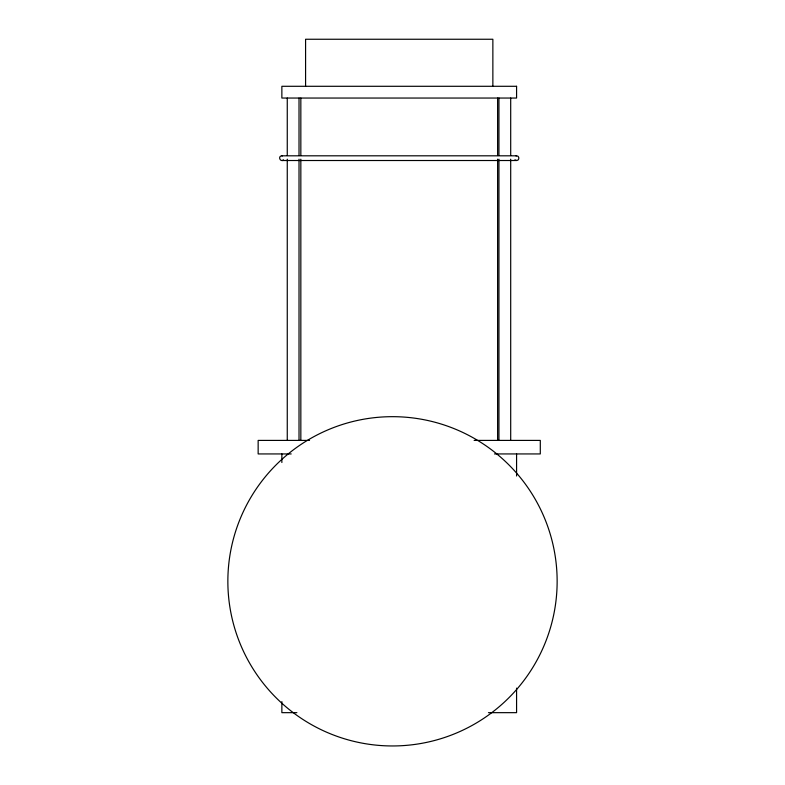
<?xml version="1.0" encoding="UTF-8"?>
<svg xmlns="http://www.w3.org/2000/svg" width="785" height="785" viewBox="0 0 785 785"><rect width="100%" height="100%" fill="white"/><g stroke="black" fill="none" stroke-linecap="round" stroke-linejoin="round"><path stroke-width="1.18" d="M283.532 159.826C280.343 162.829 277.478 155.94 281.864 155.813L516.579 155.813C519.611 155.695 519.611 160.631 516.579 160.513L281.864 160.513M515.971 155.891L516.579 155.813M309.516 440.405L258.147 440.405L258.147 453.936L291.206 453.936M474.13 440.405L540.296 440.405L540.296 453.936L494.471 453.936M296.877 712.662L281.864 712.662L281.864 701.623M488.447 712.662L516.579 712.662L516.579 688.131M516.579 160.513L514.911 159.826M281.864 155.813L282.472 155.891M516.579 453.936L516.579 476.004M510.701 98.046L510.701 155.518M510.701 159.188L510.701 440.405M498.946 98.046L498.946 155.518M498.946 159.188L498.946 440.405M497.611 98.046L497.611 155.518M497.611 159.188L497.611 440.405M492.862 86.291L492.862 39.25L305.581 39.25L305.581 86.291M300.841 98.046L300.841 155.518M300.841 159.188L300.841 440.405M299.016 98.046L299.016 155.518M299.016 159.188L299.016 440.405M287.261 98.046L287.261 155.518M287.261 159.188L287.261 440.405M281.864 453.936L281.864 462.522M516.579 86.291L281.864 86.291L281.864 98.046L516.579 98.046L516.579 86.291M282.119 703.478A164.644 164.644 0 0 0 553.484 615.823A164.644 164.644 0 0 0 341.887 424.646A164.644 164.644 0 0 0 282.119 703.478"/></g></svg>
